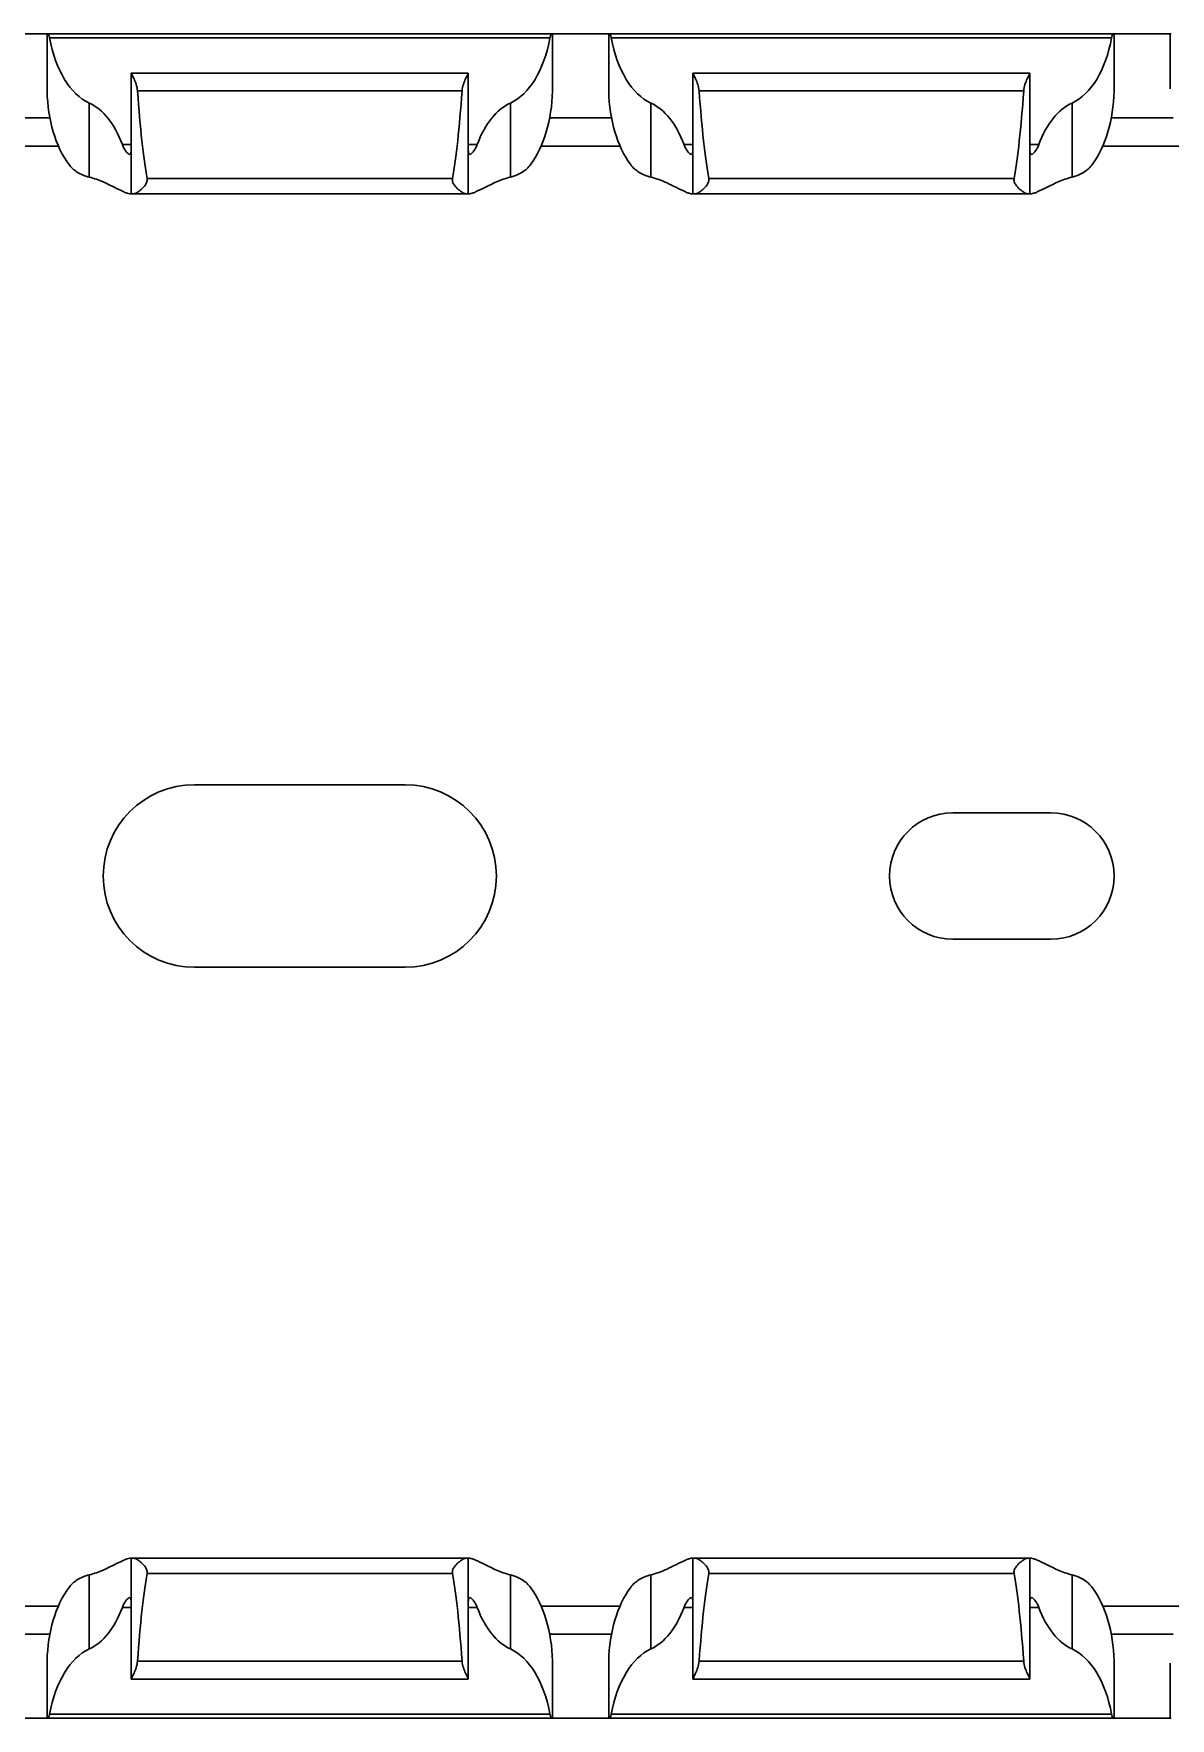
# Model space of a CAD drawing. Header units: millimetres. Extents: x -2573 to 2942, y -1220 to 2800.
# Drawn here: x 2498.4 to 2538.9, y 1097.3 to 1157.3 of the extents above; entities that cross this region are included whole.
import ezdxf

# ---------------------------------------------------------------- set-up
doc = ezdxf.new("R2010")
doc.units = ezdxf.units.MM

msp = doc.modelspace()

# ---------------------------------------------------------------- linework, layer by layer
at = {"linetype": 'Continuous', "lineweight": 30}
for p, q in [((2498.86, 1157.261), (2496.86, 1157.261)), ((2498.86, 1157.261), (2498.86, 1155.295)), ((2498.86, 1157.261), (2498.888, 1157.261)), ((2516.831, 1157.261), (2498.888, 1157.261)), ((2516.768, 1157.111), (2498.951, 1157.111)), ((2516.86, 1157.261), (2516.831, 1157.261)), ((2516.86, 1155.299), (2516.86, 1157.261)), ((2518.86, 1157.261), (2516.86, 1157.261)), ((2518.86, 1157.261), (2518.86, 1155.295)), ((2518.86, 1157.261), (2518.888, 1157.261)), ((2536.831, 1157.261), (2518.888, 1157.261)), ((2536.768, 1157.111), (2518.951, 1157.111)), ((2536.86, 1157.261), (2536.831, 1157.261)), ((2536.86, 1155.299), (2536.86, 1157.261)), ((2538.86, 1157.261), (2536.86, 1157.261)), ((2538.86, 1157.261), (2538.86, 1155.295)), ((2538.86, 1157.261), (2538.888, 1157.261)), ((2513.86, 1155.861), (2501.86, 1155.861)), ((2501.86, 1155.861), (2501.86, 1155.858)), ((2501.86, 1151.561), (2501.86, 1155.858)), ((2513.86, 1155.858), (2513.86, 1155.861)), ((2513.86, 1151.561), (2513.86, 1155.858)), ((2533.86, 1155.861), (2521.86, 1155.861)), ((2521.86, 1155.861), (2521.86, 1155.858)), ((2521.86, 1151.561), (2521.86, 1155.858)), ((2533.86, 1155.858), (2533.86, 1155.861)), ((2533.86, 1151.561), (2533.86, 1155.858)), ((2513.638, 1155.222), (2502.081, 1155.222)), ((2533.638, 1155.222), (2522.081, 1155.222)), ((2500.36, 1152.153), (2500.36, 1154.792)), ((2515.36, 1152.153), (2515.36, 1154.792)), ((2520.36, 1152.153), (2520.36, 1154.792)), ((2535.36, 1152.153), (2535.36, 1154.792)), ((2498.96, 1154.261), (2496.759, 1154.261)), ((2518.96, 1154.261), (2516.759, 1154.261)), ((2538.96, 1154.261), (2536.759, 1154.261)), ((2496.457, 1153.261), (2499.262, 1153.261)), ((2501.86, 1153.311), (2501.542, 1153.311)), ((2514.177, 1153.311), (2513.86, 1153.311)), ((2516.457, 1153.261), (2519.262, 1153.261)), ((2521.86, 1153.311), (2521.542, 1153.311)), ((2534.177, 1153.311), (2533.86, 1153.311)), ((2536.457, 1153.261), (2539.262, 1153.261)), ((2513.296, 1152.105), (2502.424, 1152.105)), ((2533.296, 1152.105), (2522.424, 1152.105)), ((2501.86, 1151.561), (2501.802, 1151.561)), ((2501.944, 1151.561), (2501.86, 1151.561)), ((2513.775, 1151.561), (2501.944, 1151.561)), ((2513.86, 1151.561), (2513.775, 1151.561)), ((2513.917, 1151.561), (2513.86, 1151.561)), ((2521.86, 1151.561), (2521.802, 1151.561)), ((2521.944, 1151.561), (2521.86, 1151.561)), ((2533.775, 1151.561), (2521.944, 1151.561)), ((2533.86, 1151.561), (2533.775, 1151.561)), ((2533.917, 1151.561), (2533.86, 1151.561)), ((2511.61, 1130.511), (2504.11, 1130.511)), ((2534.61, 1129.511), (2531.11, 1129.511)), ((2531.11, 1125.011), (2534.61, 1125.011)), ((2504.11, 1124.011), (2511.61, 1124.011)), ((2501.86, 1102.961), (2501.802, 1102.961)), ((2501.86, 1102.961), (2501.86, 1098.665)), ((2501.944, 1102.961), (2501.86, 1102.961)), ((2513.775, 1102.961), (2501.944, 1102.961)), ((2513.86, 1102.961), (2513.775, 1102.961)), ((2513.86, 1102.961), (2513.86, 1098.665)), ((2513.917, 1102.961), (2513.86, 1102.961)), ((2521.86, 1102.961), (2521.802, 1102.961)), ((2521.86, 1102.961), (2521.86, 1098.665)), ((2521.944, 1102.961), (2521.86, 1102.961)), ((2533.775, 1102.961), (2521.944, 1102.961)), ((2533.86, 1102.961), (2533.775, 1102.961)), ((2533.86, 1102.961), (2533.86, 1098.665)), ((2533.917, 1102.961), (2533.86, 1102.961)), ((2500.36, 1102.37), (2500.36, 1099.731)), ((2513.296, 1102.418), (2502.424, 1102.418)), ((2515.36, 1102.37), (2515.36, 1099.731)), ((2520.36, 1102.37), (2520.36, 1099.731)), ((2533.296, 1102.418), (2522.424, 1102.418)), ((2535.36, 1102.37), (2535.36, 1099.731)), ((2496.457, 1101.261), (2499.262, 1101.261)), ((2501.86, 1101.211), (2501.542, 1101.211)), ((2514.177, 1101.211), (2513.86, 1101.211)), ((2516.457, 1101.261), (2519.262, 1101.261)), ((2521.86, 1101.211), (2521.542, 1101.211)), ((2534.177, 1101.211), (2533.86, 1101.211)), ((2536.457, 1101.261), (2539.262, 1101.261)), ((2498.96, 1100.261), (2496.759, 1100.261)), ((2518.96, 1100.261), (2516.759, 1100.261)), ((2538.96, 1100.261), (2536.759, 1100.261)), ((2498.86, 1099.227), (2498.86, 1097.261)), ((2513.638, 1099.3), (2502.081, 1099.3)), ((2516.86, 1097.261), (2516.86, 1099.224)), ((2518.86, 1099.227), (2518.86, 1097.261)), ((2533.638, 1099.3), (2522.081, 1099.3)), ((2536.86, 1097.261), (2536.86, 1099.224)), ((2538.86, 1099.227), (2538.86, 1097.261)), ((2501.86, 1098.661), (2501.86, 1098.665)), ((2501.86, 1098.661), (2513.86, 1098.661)), ((2513.86, 1098.665), (2513.86, 1098.661)), ((2521.86, 1098.661), (2521.86, 1098.665)), ((2521.86, 1098.661), (2533.86, 1098.661)), ((2533.86, 1098.665), (2533.86, 1098.661)), ((2516.768, 1097.411), (2498.951, 1097.411)), ((2536.768, 1097.411), (2518.951, 1097.411)), ((2498.86, 1097.261), (2496.86, 1097.261)), ((2498.86, 1097.261), (2498.888, 1097.261)), ((2516.831, 1097.261), (2498.888, 1097.261)), ((2516.86, 1097.261), (2516.831, 1097.261)), ((2518.86, 1097.261), (2516.86, 1097.261)), ((2518.86, 1097.261), (2518.888, 1097.261)), ((2536.831, 1097.261), (2518.888, 1097.261)), ((2536.86, 1097.261), (2536.831, 1097.261)), ((2538.86, 1097.261), (2536.86, 1097.261)), ((2538.86, 1097.261), (2538.888, 1097.261))]:
    msp.add_line(p, q, dxfattribs=at)
for centre, radius, start, end in [((2504.11, 1127.261), 3.25, 90, 270), ((2511.61, 1127.261), 3.25, 270, 90), ((2531.11, 1127.261), 2.25, 90, 270), ((2534.61, 1127.261), 2.25, 270, 90)]:
    msp.add_arc(centre, radius, start, end, dxfattribs=at)
for centre, major_axis, ratio, start_param, end_param in [((2500.86, 1158.146), (0, 3.464), 0.57735, 1.874101, 2.888912), ((2514.86, 1158.146), (0, 3.464), 0.57735, 3.394273, 4.409084), ((2520.86, 1158.146), (0, 3.464), 0.57735, 1.874101, 2.888912), ((2534.86, 1158.146), (0, 3.464), 0.57735, 3.394273, 4.409084), ((2500.86, 1155.346), (0, 3.464), 0.57735, 1.609674, 2.480666), ((2502.86, 1162.392), (0, 11.43), 0.087489, 2.248826, 2.690566), ((2512.86, 1162.392), (0, 11.43), 0.087489, 3.592619, 4.034359), ((2514.86, 1155.346), (0, 3.464), 0.57735, 3.80252, 4.673511), ((2520.86, 1155.346), (0, 3.464), 0.57735, 1.609674, 2.480666), ((2522.86, 1162.392), (0, 11.43), 0.087489, 2.248826, 2.690566), ((2532.86, 1162.392), (0, 11.43), 0.087489, 3.592619, 4.034359), ((2534.86, 1155.346), (0, 3.464), 0.57735, 3.80252, 4.673511), ((2499.86, 1151.438), (0, 3.464), 0.57735, 5.283837, 6.030505), ((2515.86, 1151.438), (0, 3.464), 0.57735, 0.25268, 0.999349), ((2519.86, 1151.438), (0, 3.464), 0.57735, 5.283837, 6.030505), ((2535.86, 1151.438), (0, 3.464), 0.57735, 0.25268, 0.999349), ((2502.86, 1092.131), (0, 11.43), 0.087489, 0.451027, 0.892766), ((2512.86, 1092.131), (0, 11.43), 0.087489, 5.390419, 5.832158), ((2522.86, 1092.131), (0, 11.43), 0.087489, 0.451027, 0.892766), ((2532.86, 1092.131), (0, 11.43), 0.087489, 5.390419, 5.832158), ((2500.86, 1099.176), (0, 3.464), 0.57735, 0.660927, 1.531918), ((2514.86, 1099.176), (0, 3.464), 0.57735, 4.751267, 5.622258), ((2520.86, 1099.176), (0, 3.464), 0.57735, 0.660927, 1.531918), ((2534.86, 1099.176), (0, 3.464), 0.57735, 4.751267, 5.622258), ((2499.86, 1103.085), (0, 3.464), 0.57735, 3.394273, 4.140941), ((2515.86, 1103.085), (0, 3.464), 0.57735, 2.142244, 2.888912), ((2519.86, 1103.085), (0, 3.464), 0.57735, 3.394273, 4.140941), ((2535.86, 1103.085), (0, 3.464), 0.57735, 2.142244, 2.888912), ((2500.86, 1096.376), (0, 3.464), 0.57735, 0.25268, 1.267492), ((2514.86, 1096.376), (0, 3.464), 0.57735, 5.015694, 6.030505), ((2520.86, 1096.376), (0, 3.464), 0.57735, 0.25268, 1.267492), ((2534.86, 1096.376), (0, 3.464), 0.57735, 5.015694, 6.030505)]:
    msp.add_ellipse(centre, major_axis=major_axis, ratio=ratio, start_param=start_param, end_param=end_param, dxfattribs=at)
for points, knots in [([(2498.888, 1157.261), (2498.897, 1157.261), (2498.909, 1157.247), (2498.931, 1157.195), (2498.943, 1157.157), (2498.951, 1157.111)], [0, 0, 0, 0, 0.5, 0.5, 1, 1, 1, 1]), ([(2516.768, 1157.111), (2516.777, 1157.157), (2516.788, 1157.195), (2516.811, 1157.247), (2516.822, 1157.261), (2516.831, 1157.261)], [0, 0, 0, 0, 0.5, 0.5, 1, 1, 1, 1]), ([(2518.888, 1157.261), (2518.897, 1157.261), (2518.909, 1157.247), (2518.931, 1157.195), (2518.943, 1157.157), (2518.951, 1157.111)], [0, 0, 0, 0, 0.5, 0.5, 1, 1, 1, 1]), ([(2536.768, 1157.111), (2536.777, 1157.157), (2536.788, 1157.195), (2536.811, 1157.247), (2536.822, 1157.261), (2536.831, 1157.261)], [0, 0, 0, 0, 0.5, 0.5, 1, 1, 1, 1]), ([(2501.86, 1155.858), (2501.86, 1155.849), (2501.87, 1155.826), (2501.906, 1155.755), (2501.931, 1155.707), (2502.009, 1155.538), (2502.069, 1155.389), (2502.081, 1155.222)], [0, 0, 0, 0, 0.25, 0.25, 0.5, 0.5, 1, 1, 1, 1]), ([(2513.638, 1155.222), (2513.65, 1155.388), (2513.71, 1155.539), (2513.789, 1155.707), (2513.813, 1155.755), (2513.849, 1155.826), (2513.86, 1155.849), (2513.86, 1155.858)], [0, 0, 0, 0, 0.5, 0.5, 0.75, 0.75, 1, 1, 1, 1]), ([(2521.86, 1155.858), (2521.86, 1155.849), (2521.87, 1155.826), (2521.906, 1155.755), (2521.931, 1155.707), (2522.009, 1155.538), (2522.069, 1155.389), (2522.081, 1155.222)], [0, 0, 0, 0, 0.25, 0.25, 0.5, 0.5, 1, 1, 1, 1]), ([(2533.638, 1155.222), (2533.65, 1155.388), (2533.71, 1155.539), (2533.789, 1155.707), (2533.813, 1155.755), (2533.849, 1155.826), (2533.86, 1155.849), (2533.86, 1155.858)], [0, 0, 0, 0, 0.5, 0.5, 0.75, 0.75, 1, 1, 1, 1]), ([(2498.861, 1155.211), (2498.861, 1155.224), (2498.86, 1155.257), (2498.86, 1155.28), (2498.86, 1155.295)], [0, 0, 0, 0, 0.38156, 1, 1, 1, 1]), ([(2516.86, 1155.299), (2516.86, 1155.298), (2516.86, 1155.281), (2516.859, 1155.247), (2516.858, 1155.215), (2516.858, 1155.211)], [0, 0, 0, 0, 0.038179, 0.88892, 1, 1, 1, 1]), ([(2518.861, 1155.211), (2518.861, 1155.224), (2518.86, 1155.257), (2518.86, 1155.28), (2518.86, 1155.295)], [0, 0, 0, 0, 0.3815619, 1, 1, 1, 1]), ([(2536.86, 1155.299), (2536.86, 1155.298), (2536.86, 1155.281), (2536.859, 1155.247), (2536.858, 1155.215), (2536.858, 1155.211)], [0, 0, 0, 0, 0.038179, 0.88892, 1, 1, 1, 1]), ([(2501.542, 1153.311), (2501.608, 1153.132), (2501.705, 1153.007), (2501.801, 1152.954), (2501.825, 1152.959), (2501.854, 1153.018), (2501.86, 1153.073), (2501.86, 1153.147)], [0, 0, 0, 0, 0.5, 0.5, 0.75, 0.75, 1, 1, 1, 1]), ([(2513.86, 1153.147), (2513.86, 1153.074), (2513.865, 1153.019), (2513.894, 1152.959), (2513.918, 1152.954), (2514.015, 1153.008), (2514.111, 1153.133), (2514.177, 1153.311)], [0, 0, 0, 0, 0.25, 0.25, 0.5, 0.5, 1, 1, 1, 1]), ([(2521.542, 1153.311), (2521.608, 1153.132), (2521.705, 1153.007), (2521.801, 1152.954), (2521.825, 1152.959), (2521.854, 1153.018), (2521.86, 1153.073), (2521.86, 1153.147)], [0, 0, 0, 0, 0.5, 0.5, 0.75, 0.75, 1, 1, 1, 1]), ([(2533.86, 1153.147), (2533.86, 1153.074), (2533.865, 1153.019), (2533.894, 1152.959), (2533.918, 1152.954), (2534.015, 1153.008), (2534.111, 1153.133), (2534.177, 1153.311)], [0, 0, 0, 0, 0.25, 0.25, 0.5, 0.5, 1, 1, 1, 1]), ([(2500.36, 1152.153), (2500.211, 1152.19), (2500.07, 1152.246), (2499.824, 1152.398), (2499.718, 1152.496), (2499.632, 1152.611)], [0, 0, 0, 0, 0.5, 0.5, 1, 1, 1, 1]), ([(2516.087, 1152.611), (2516.002, 1152.496), (2515.896, 1152.399), (2515.649, 1152.246), (2515.509, 1152.19), (2515.36, 1152.153)], [0, 0, 0, 0, 0.5, 0.5, 1, 1, 1, 1]), ([(2520.36, 1152.153), (2520.211, 1152.19), (2520.07, 1152.246), (2519.824, 1152.398), (2519.718, 1152.496), (2519.632, 1152.611)], [0, 0, 0, 0, 0.5, 0.5, 1, 1, 1, 1]), ([(2536.087, 1152.611), (2536.002, 1152.496), (2535.896, 1152.399), (2535.649, 1152.246), (2535.509, 1152.19), (2535.36, 1152.153)], [0, 0, 0, 0, 0.5, 0.5, 1, 1, 1, 1]), ([(2501.802, 1151.561), (2501.78, 1151.561), (2501.751, 1151.567), (2501.682, 1151.589), (2501.642, 1151.605), (2501.505, 1151.666), (2501.396, 1151.722), (2501.144, 1151.847), (2501.005, 1151.916), (2500.701, 1152.047), (2500.535, 1152.109), (2500.36, 1152.153)], [0, 0, 0, 0, 0.125, 0.125, 0.25, 0.25, 0.5, 0.5, 0.75, 0.75, 1, 1, 1, 1]), ([(2502.424, 1152.105), (2502.431, 1152.065), (2502.428, 1152.023), (2502.403, 1151.945), (2502.384, 1151.91), (2502.318, 1151.814), (2502.265, 1151.761), (2502.162, 1151.67), (2502.111, 1151.632), (2502.018, 1151.578), (2501.977, 1151.561), (2501.944, 1151.561)], [0, 0, 0, 0, 0.125, 0.125, 0.25, 0.25, 0.5, 0.5, 0.75, 0.75, 1, 1, 1, 1]), ([(2513.775, 1151.561), (2513.742, 1151.561), (2513.7, 1151.578), (2513.608, 1151.633), (2513.557, 1151.671), (2513.454, 1151.761), (2513.401, 1151.814), (2513.336, 1151.91), (2513.316, 1151.945), (2513.292, 1152.023), (2513.288, 1152.065), (2513.296, 1152.105)], [0, 0, 0, 0, 0.25, 0.25, 0.5, 0.5, 0.75, 0.75, 0.875, 0.875, 1, 1, 1, 1]), ([(2515.36, 1152.153), (2515.183, 1152.108), (2515.018, 1152.046), (2514.714, 1151.916), (2514.573, 1151.847), (2514.325, 1151.722), (2514.213, 1151.666), (2514.077, 1151.605), (2514.037, 1151.589), (2513.968, 1151.567), (2513.939, 1151.561), (2513.917, 1151.561)], [0, 0, 0, 0, 0.25, 0.25, 0.5, 0.5, 0.75, 0.75, 0.875, 0.875, 1, 1, 1, 1]), ([(2521.802, 1151.561), (2521.78, 1151.561), (2521.751, 1151.567), (2521.682, 1151.589), (2521.642, 1151.605), (2521.505, 1151.666), (2521.396, 1151.722), (2521.144, 1151.847), (2521.005, 1151.916), (2520.701, 1152.047), (2520.535, 1152.109), (2520.36, 1152.153)], [0, 0, 0, 0, 0.125, 0.125, 0.25, 0.25, 0.5, 0.5, 0.75, 0.75, 1, 1, 1, 1]), ([(2522.424, 1152.105), (2522.431, 1152.065), (2522.428, 1152.023), (2522.403, 1151.945), (2522.384, 1151.91), (2522.318, 1151.814), (2522.265, 1151.761), (2522.162, 1151.67), (2522.111, 1151.632), (2522.018, 1151.578), (2521.977, 1151.561), (2521.944, 1151.561)], [0, 0, 0, 0, 0.125, 0.125, 0.25, 0.25, 0.5, 0.5, 0.75, 0.75, 1, 1, 1, 1]), ([(2533.775, 1151.561), (2533.742, 1151.561), (2533.7, 1151.578), (2533.608, 1151.633), (2533.557, 1151.671), (2533.454, 1151.761), (2533.401, 1151.814), (2533.336, 1151.91), (2533.316, 1151.945), (2533.292, 1152.023), (2533.288, 1152.065), (2533.296, 1152.105)], [0, 0, 0, 0, 0.25, 0.25, 0.5, 0.5, 0.75, 0.75, 0.875, 0.875, 1, 1, 1, 1]), ([(2535.36, 1152.153), (2535.183, 1152.108), (2535.018, 1152.046), (2534.714, 1151.916), (2534.573, 1151.847), (2534.325, 1151.722), (2534.213, 1151.666), (2534.077, 1151.605), (2534.037, 1151.589), (2533.968, 1151.567), (2533.939, 1151.561), (2533.917, 1151.561)], [0, 0, 0, 0, 0.25, 0.25, 0.5, 0.5, 0.75, 0.75, 0.875, 0.875, 1, 1, 1, 1]), ([(2501.802, 1102.961), (2501.78, 1102.961), (2501.751, 1102.955), (2501.682, 1102.933), (2501.642, 1102.917), (2501.505, 1102.856), (2501.396, 1102.8), (2501.144, 1102.675), (2501.005, 1102.606), (2500.701, 1102.476), (2500.535, 1102.414), (2500.36, 1102.37)], [0, 0, 0, 0, 0.125, 0.125, 0.25, 0.25, 0.5, 0.5, 0.75, 0.75, 1, 1, 1, 1]), ([(2502.424, 1102.418), (2502.431, 1102.458), (2502.428, 1102.5), (2502.403, 1102.577), (2502.384, 1102.612), (2502.318, 1102.709), (2502.265, 1102.761), (2502.162, 1102.852), (2502.111, 1102.89), (2502.018, 1102.945), (2501.977, 1102.961), (2501.944, 1102.961)], [0, 0, 0, 0, 0.125, 0.125, 0.25, 0.25, 0.5, 0.5, 0.75, 0.75, 1, 1, 1, 1]), ([(2513.775, 1102.961), (2513.742, 1102.961), (2513.7, 1102.944), (2513.608, 1102.89), (2513.557, 1102.852), (2513.454, 1102.761), (2513.401, 1102.708), (2513.336, 1102.612), (2513.316, 1102.577), (2513.292, 1102.5), (2513.288, 1102.457), (2513.296, 1102.418)], [0, 0, 0, 0, 0.25, 0.25, 0.5, 0.5, 0.75, 0.75, 0.875, 0.875, 1, 1, 1, 1]), ([(2515.36, 1102.37), (2515.183, 1102.414), (2515.018, 1102.476), (2514.714, 1102.606), (2514.573, 1102.676), (2514.325, 1102.8), (2514.213, 1102.857), (2514.077, 1102.917), (2514.037, 1102.933), (2513.968, 1102.955), (2513.939, 1102.961), (2513.917, 1102.961)], [0, 0, 0, 0, 0.25, 0.25, 0.5, 0.5, 0.75, 0.75, 0.875, 0.875, 1, 1, 1, 1]), ([(2521.802, 1102.961), (2521.78, 1102.961), (2521.751, 1102.955), (2521.682, 1102.933), (2521.642, 1102.917), (2521.505, 1102.856), (2521.396, 1102.8), (2521.144, 1102.675), (2521.005, 1102.606), (2520.701, 1102.476), (2520.535, 1102.414), (2520.36, 1102.37)], [0, 0, 0, 0, 0.125, 0.125, 0.25, 0.25, 0.5, 0.5, 0.75, 0.75, 1, 1, 1, 1]), ([(2522.424, 1102.418), (2522.431, 1102.458), (2522.428, 1102.5), (2522.403, 1102.577), (2522.384, 1102.612), (2522.318, 1102.709), (2522.265, 1102.761), (2522.162, 1102.852), (2522.111, 1102.89), (2522.018, 1102.945), (2521.977, 1102.961), (2521.944, 1102.961)], [0, 0, 0, 0, 0.125, 0.125, 0.25, 0.25, 0.5, 0.5, 0.75, 0.75, 1, 1, 1, 1]), ([(2533.775, 1102.961), (2533.742, 1102.961), (2533.7, 1102.944), (2533.608, 1102.89), (2533.557, 1102.852), (2533.454, 1102.761), (2533.401, 1102.708), (2533.336, 1102.612), (2533.316, 1102.577), (2533.292, 1102.5), (2533.288, 1102.457), (2533.296, 1102.418)], [0, 0, 0, 0, 0.25, 0.25, 0.5, 0.5, 0.75, 0.75, 0.875, 0.875, 1, 1, 1, 1]), ([(2535.36, 1102.37), (2535.183, 1102.414), (2535.018, 1102.476), (2534.714, 1102.606), (2534.573, 1102.676), (2534.325, 1102.8), (2534.213, 1102.857), (2534.077, 1102.917), (2534.037, 1102.933), (2533.968, 1102.955), (2533.939, 1102.961), (2533.917, 1102.961)], [0, 0, 0, 0, 0.25, 0.25, 0.5, 0.5, 0.75, 0.75, 0.875, 0.875, 1, 1, 1, 1]), ([(2500.36, 1102.37), (2500.211, 1102.332), (2500.07, 1102.276), (2499.824, 1102.124), (2499.718, 1102.026), (2499.632, 1101.911)], [0, 0, 0, 0, 0.5, 0.5, 1, 1, 1, 1]), ([(2516.087, 1101.911), (2516.002, 1102.026), (2515.896, 1102.123), (2515.649, 1102.276), (2515.509, 1102.332), (2515.36, 1102.37)], [0, 0, 0, 0, 0.5, 0.5, 1, 1, 1, 1]), ([(2520.36, 1102.37), (2520.211, 1102.332), (2520.07, 1102.276), (2519.824, 1102.124), (2519.718, 1102.026), (2519.632, 1101.911)], [0, 0, 0, 0, 0.5, 0.5, 1, 1, 1, 1]), ([(2536.087, 1101.911), (2536.002, 1102.026), (2535.896, 1102.123), (2535.649, 1102.276), (2535.509, 1102.332), (2535.36, 1102.37)], [0, 0, 0, 0, 0.5, 0.5, 1, 1, 1, 1]), ([(2501.542, 1101.211), (2501.608, 1101.391), (2501.705, 1101.515), (2501.801, 1101.569), (2501.825, 1101.563), (2501.854, 1101.504), (2501.86, 1101.449), (2501.86, 1101.375)], [0, 0, 0, 0, 0.5, 0.5, 0.75, 0.75, 1, 1, 1, 1]), ([(2513.86, 1101.375), (2513.86, 1101.449), (2513.865, 1101.504), (2513.894, 1101.563), (2513.918, 1101.569), (2514.015, 1101.515), (2514.111, 1101.39), (2514.177, 1101.211)], [0, 0, 0, 0, 0.25, 0.25, 0.5, 0.5, 1, 1, 1, 1]), ([(2521.542, 1101.211), (2521.608, 1101.391), (2521.705, 1101.515), (2521.801, 1101.569), (2521.825, 1101.563), (2521.854, 1101.504), (2521.86, 1101.449), (2521.86, 1101.375)], [0, 0, 0, 0, 0.5, 0.5, 0.75, 0.75, 1, 1, 1, 1]), ([(2533.86, 1101.375), (2533.86, 1101.449), (2533.865, 1101.504), (2533.894, 1101.563), (2533.918, 1101.569), (2534.015, 1101.515), (2534.111, 1101.39), (2534.177, 1101.211)], [0, 0, 0, 0, 0.25, 0.25, 0.5, 0.5, 1, 1, 1, 1]), ([(2498.861, 1099.311), (2498.861, 1099.299), (2498.86, 1099.266), (2498.86, 1099.242), (2498.86, 1099.227)], [0, 0, 0, 0, 0.38156, 1, 1, 1, 1]), ([(2501.86, 1098.665), (2501.86, 1098.673), (2501.87, 1098.696), (2501.906, 1098.767), (2501.931, 1098.815), (2502.009, 1098.984), (2502.069, 1099.134), (2502.081, 1099.3)], [0, 0, 0, 0, 0.25, 0.25, 0.5, 0.5, 1, 1, 1, 1]), ([(2513.638, 1099.3), (2513.65, 1099.134), (2513.71, 1098.984), (2513.789, 1098.815), (2513.813, 1098.767), (2513.849, 1098.696), (2513.86, 1098.673), (2513.86, 1098.665)], [0, 0, 0, 0, 0.5, 0.5, 0.75, 0.75, 1, 1, 1, 1]), ([(2516.86, 1099.224), (2516.86, 1099.224), (2516.86, 1099.241), (2516.859, 1099.275), (2516.858, 1099.307), (2516.858, 1099.311)], [0, 0, 0, 0, 0.038179, 0.88892, 1, 1, 1, 1]), ([(2518.861, 1099.311), (2518.861, 1099.299), (2518.86, 1099.266), (2518.86, 1099.242), (2518.86, 1099.227)], [0, 0, 0, 0, 0.3815619, 1, 1, 1, 1]), ([(2521.86, 1098.665), (2521.86, 1098.673), (2521.87, 1098.696), (2521.906, 1098.767), (2521.931, 1098.815), (2522.009, 1098.984), (2522.069, 1099.134), (2522.081, 1099.3)], [0, 0, 0, 0, 0.25, 0.25, 0.5, 0.5, 1, 1, 1, 1]), ([(2533.638, 1099.3), (2533.65, 1099.134), (2533.71, 1098.984), (2533.789, 1098.815), (2533.813, 1098.767), (2533.849, 1098.696), (2533.86, 1098.673), (2533.86, 1098.665)], [0, 0, 0, 0, 0.5, 0.5, 0.75, 0.75, 1, 1, 1, 1]), ([(2536.86, 1099.224), (2536.86, 1099.224), (2536.86, 1099.241), (2536.859, 1099.275), (2536.858, 1099.307), (2536.858, 1099.311)], [0, 0, 0, 0, 0.038179, 0.88892, 1, 1, 1, 1]), ([(2498.888, 1097.261), (2498.897, 1097.261), (2498.909, 1097.275), (2498.931, 1097.327), (2498.943, 1097.365), (2498.951, 1097.411)], [0, 0, 0, 0, 0.5, 0.5, 1, 1, 1, 1]), ([(2516.768, 1097.411), (2516.777, 1097.366), (2516.788, 1097.327), (2516.811, 1097.275), (2516.822, 1097.261), (2516.831, 1097.261)], [0, 0, 0, 0, 0.5, 0.5, 1, 1, 1, 1]), ([(2518.888, 1097.261), (2518.897, 1097.261), (2518.909, 1097.275), (2518.931, 1097.327), (2518.943, 1097.365), (2518.951, 1097.411)], [0, 0, 0, 0, 0.5, 0.5, 1, 1, 1, 1]), ([(2536.768, 1097.411), (2536.777, 1097.366), (2536.788, 1097.327), (2536.811, 1097.275), (2536.822, 1097.261), (2536.831, 1097.261)], [0, 0, 0, 0, 0.5, 0.5, 1, 1, 1, 1])]:
    msp.add_open_spline(points, degree=3, knots=knots, dxfattribs=at)

doc.saveas('drawing.dxf')
